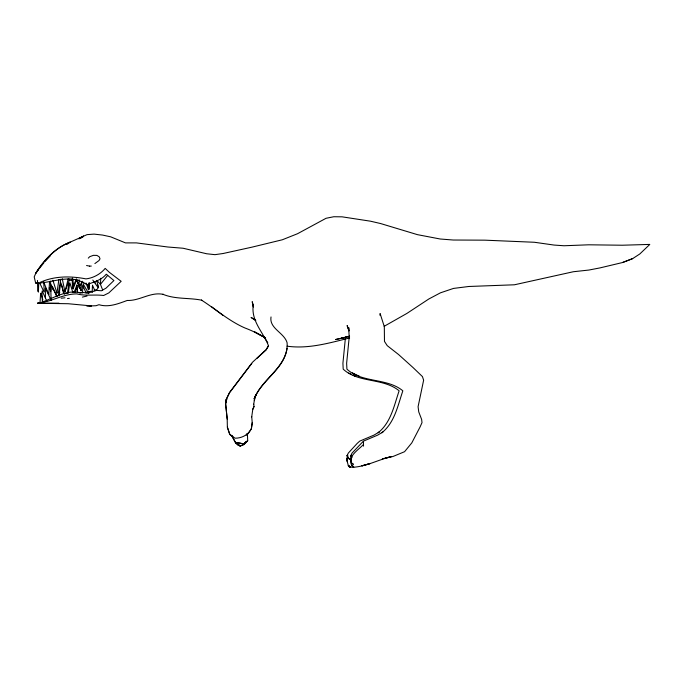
<?xml version="1.0" encoding="UTF-8"?>
<svg xmlns="http://www.w3.org/2000/svg" width="684" height="684" viewBox="0 0 684 684"><rect width="100%" height="100%" fill="white"/><g stroke="black" fill="none" stroke-linecap="round" stroke-linejoin="round"><path stroke-width="1.03" d="M82.55 292.846L82.79 286.451M92.186 292.547L92.425 286.16M81.114 290.743L76.3 279.098L81.114 290.743L81.43 282.629M89.501 283.176L89.262 289.264L87.663 285.382M38.372 292.119L38.749 282.757M100.745 278.26L100.454 284.364L102.643 289.965M43.673 281.996L48.778 294.53L49.53 281.945M40.065 302.14L40.604 293.752M379.962 315.281L380.107 313.537L384.314 326.67L384.476 341.41L387.238 345.659L398.575 354.534L412.991 367.513L422.438 376.585L423.627 380.193L418.086 406.698L418.736 411.862L421.643 419.437L422.011 422.618L420.044 427.004L411.811 442.864L404.569 451.705L393.026 456.476L385.22 458.254M86.004 283.014L88.518 289.751L89.134 282.535M76.232 279.457L72.461 287.878L72.521 287.152M82.191 281.209L79.25 287.75L79.318 287.024M345.36 338.409L342.915 363.272L343.197 369.138C358.125 383.185 383.271 377.688 399.131 390.803C394.104 405.518 391 422.473 378.149 432.767L379.141 432.049L374.011 435.101L359.698 441.137L357.193 443.412L348.327 453.064L346.95 455.895L347.951 457.827L350.063 459.443L347.951 457.827L347.173 455.493L347.951 457.827L350.063 459.443M76.77 285.895L76.882 285.066L74.086 292.53M52.865 280.209L56.96 293.085L58.858 279.542M67.46 293.248L68.862 283.458L69.46 285.373M252.242 422.515L251.396 428.475C248.514 434.836 241.777 438.307 234.963 438.188L229.747 434.16L227.37 427.03M58.892 295.445L60.56 284.005M68.238 293.359L69.606 284.005M251.712 416.898L252.815 409.092L254.012 406.39M253.704 404.483L254.311 400.32M347.515 461.683L346.737 459.751L347.036 458.058L346.737 459.751L348.481 466.172L349.994 467.206L348.293 465.462L349.635 467.257L353.688 467.061M58.311 293.128L60.842 279.157M271.018 316.948C269.051 328.542 284.339 332.715 287.109 342.804C288.537 367.248 262.083 378.252 254.183 399.148L255.996 394.702L254.311 400.644M58.927 295.907L59.782 292.034M226.763 398.806L225.626 403.68L227.191 418.736L227.37 427.355L229.747 434.485L232.731 436.785M226.763 399.131L225.626 404.005L227.191 419.061M62.244 278.593L64.946 291.829L68.28 278.576M287.1 348.336C283.612 369.488 261.639 379.432 254.183 398.823L255.636 395.267M347.036 458.058L346.626 459.426L347.369 461.307M69.751 279.089L65.339 290.443L65.322 289.358M72.478 278.362L73.12 288.836L76.796 279.38M74.787 292.376L76.805 287.468M268.538 345.574L266.102 349.661L252.456 362.298L229.542 392.445L225.874 400.037L226.541 402.064M252.815 409.417L254.012 406.715L253.704 404.159M226.336 399.413L229.542 392.77L251.789 363.426M38.543 269.624L35.765 273.326L34.2 276.866L35.474 282.27M39.185 268.786L41.126 266.264M41.664 265.589L43.844 262.87M107.687 275.344L100.454 284.364L97.222 280.85M45.135 261.348L50.616 255.491M88.287 258.142L89.698 256.697L93.392 255.337L96.914 255.406L99.223 256.825L100.018 258.808L98.992 260.57L94.879 263.579M256.757 358.493L266.102 349.986L268.538 345.89C263.34 332.15 250.968 321.36 253.242 304.97L253.405 307.022L252.208 301.67L253.302 305.68M240.794 443.3L235.535 442.471L243.949 443.796L246.206 441.719L243.991 444.292L240.272 445.797L237.699 444.591L235.535 442.471L231.765 435.546M363.213 444.788C357.723 450.525 346.395 456.895 352.209 466.172L353.714 467.206L352.021 465.462L353.354 467.257C366.556 466.36 378.585 459.674 391.325 456.587L382.322 458.887M243.949 443.796L247.702 440.462M66.733 244.53L70.204 242.119L87.056 234.629L94.084 234.116L102.6 235.074L110.654 236.818L125.48 242.888L136.475 242.897L167.845 247.009L183.081 248.241L206.662 253.764L214.973 254.662L223.112 253.507L251.926 247.163L282.304 239.785L297.549 233.714L326.063 218.281L333.775 216.743L342.077 216.828L370.506 221.197L380.646 223.557L417.445 234.655L440.205 239.007L453.278 240.024L484.896 240.169L534.392 242.264L554.091 245.069L564.018 245.753L588.685 244.804L622.286 245.223L649.8 244.419L639.822 253.961L632.674 258.603L622.517 262.536L599.936 267.914L588.898 270.043L573.354 271.736L514.428 284.792L468.908 286.476L453.509 288.417L440.428 292.837L428.791 299.011L406.877 313.434L384.16 326.311M246.206 435.075L247.899 433.895L251.396 428.8L252.242 422.84L251.712 416.573M40.27 282.312C54.481 275.866 70.82 275.926 85.97 278.884C93.34 278.037 100.497 274.113 105.191 268.393L109.32 272.292L121.162 281.321L108.816 292.906L103.643 295.497C94.76 294.308 85.594 296.223 76.77 293.889C62.979 293.898 50.881 302.14 37.569 303.243L68.161 303.722L91.331 305.902L96.051 305.714L98.975 304.705C108.645 307.672 118.221 303.739 127.215 300.464C139.775 300.986 150.711 291.632 163.228 294.368L162.852 294.257C175.369 299.472 188.929 297.574 201.806 300.216L201.455 300.088C215.999 309.382 229.012 321.035 244.983 327.995C252.199 330.697 259.039 334.125 265.666 338.041M39.98 302.815C52.796 298.891 66.553 288.956 80.344 292.88L83.705 292.53L87.526 293.214L96.487 290.384L101.437 290.768L106.088 288.101L113.903 280.543L106.268 274.207C101.317 280.337 93.819 281.791 87.15 284.672L84.286 283.313C69.323 273.574 51.539 283.39 35.534 283.142L37.432 282.817M80.156 238.237L83.089 236.826M78.882 238.878L82.251 237.237M231.765 435.87L235.535 442.796L237.699 444.908L240.272 446.122L243.991 444.617L247.702 440.787L247.471 435.383M622.517 262.536L632.674 258.603M347.874 336.69L349.592 336.049M94.221 290.298L97.137 289.306L98.316 287.571L97.803 284.595M346.121 336.921L340.735 338.529L347.01 337.015L335.511 339.546L348.84 336.631M55.985 296.087L59.029 295.214M349.601 337.956C329.286 343.035 308.21 349.173 287.092 346.181M64.971 293.718L66.921 293.265M82.388 297.104L87.03 296.035M81.653 282.689L83.97 282.261M86.8 291.923L91.305 291.281M61.235 298.224L64.971 297.779M67.477 298.566L69.34 298.335M82.798 292.478L79.985 292.812L77.489 292.222M72.342 292.307L75.325 292.017M86.577 265.512L89.638 266.144M89.578 266.153L91.305 266.067M59.038 303.354L43.622 303.345M59.106 303.345L46.794 303.354M41.673 303.294L37.569 303.243L41.604 303.311M69.067 280.226L72.957 280.56M235.535 442.796L237.391 443.181M351.679 457.827L350.892 455.493L351.679 457.827L350.678 455.895L352.055 453.064L363.426 441.137L377.73 435.101L382.869 432.049L381.877 432.767C394.728 422.473 397.823 405.518 402.85 390.803C386.99 377.688 361.853 383.185 346.916 369.138L346.634 363.272L349.182 337.357L348.729 327.636L348.968 330.971L347.13 325.55L348.318 328.901M255.218 320.146L251.071 317.436L255.833 320.334M359.468 376.268L352.388 373.019L354.62 374.045M353.089 375.046L355.748 376.268L353.808 375.379M348.669 373.019L350.892 374.045M258.988 334.391L265.212 337.691L254.508 331.86L259.39 334.596M237.69 444.155L240.272 445.797M237.69 444.48L240.272 446.122M93.922 281.919L95.469 282.988M211.732 306.851L223.138 315.461M353.431 466.514L352.2 465.539L352.551 466.129M347.027 460.725L346.899 460.152M92.802 280.064L97.573 286.827M264.486 337.417L267.769 342.761M88.826 293.718L83.08 283.809L83.422 287.93M49.145 287.904L50.488 290.538M50.727 284.202L56.721 296.121M39.817 283.262L43.614 291.153M45.435 298.138L45.392 288.229L50.582 299.053M52.335 289.332L52.326 286.365L57.046 296.283M42.177 290.888L46.777 301.046M92.46 285.168L94.854 290.709M82.824 285.467L86.022 292.855M76.582 279.97L80.738 289.725M225.874 400.037L226.524 401.79M225.874 400.362L226.524 402.106M88.236 288.887L88.518 289.751M246.838 433.767L247.471 435.708M48.444 293.453L48.778 294.53M69.802 282.654L72.812 292.376M60.756 282.654L64.373 294.325M40.929 293.188L42.861 300.002M52.326 286.365L52.582 287.408M45.392 288.229L45.631 289.272M63.475 293.051L61.492 284.296L61.534 285.373M56.746 291.983L56.96 293.085M96.812 280.449L98.18 287.605M64.852 290.717L64.946 291.829M76.882 285.066L77.472 292.068M72.418 278.234L72.872 284.578M72.495 278.345L72.829 283.569M77.061 286.827L77.386 292.607M43.708 281.791L44.255 291.923M347.737 455.313L347.805 456.724M41.938 291.88L42.382 301.464M50.573 281.175L50.873 291.307M363.426 442.009L363.537 446.122M79.045 279.653L79.25 287.75M72.222 278.764L72.461 287.878M50.71 285.425L51.112 300.37M37.483 280.431L37.74 291.239M68.862 283.458L68.887 284.535M73.102 287.75L73.12 288.836M350.755 458.058L350.464 459.751L351.704 462.811L350.345 459.426L350.755 458.058M351.234 459.434L350.824 460.802L351.234 459.434M36.731 271.488L35.765 273.326C44.323 260.048 55.173 247.916 70.204 242.119C55.772 247.565 45.135 258.817 36.731 271.488M83.525 236.151L79.883 238.058L83.516 236.16M370.369 463.478L362.041 465.787L370.369 463.478M91.331 305.902L86.748 305.782L91.331 305.902M353.277 464.188L351.747 463.41L353.277 464.188M348.831 458.383L347.968 457.776L348.831 458.383M350.328 467.01L348.472 465.539L350.328 467.01M351.713 457.339L351.456 455.313L351.713 457.339"/></g></svg>
